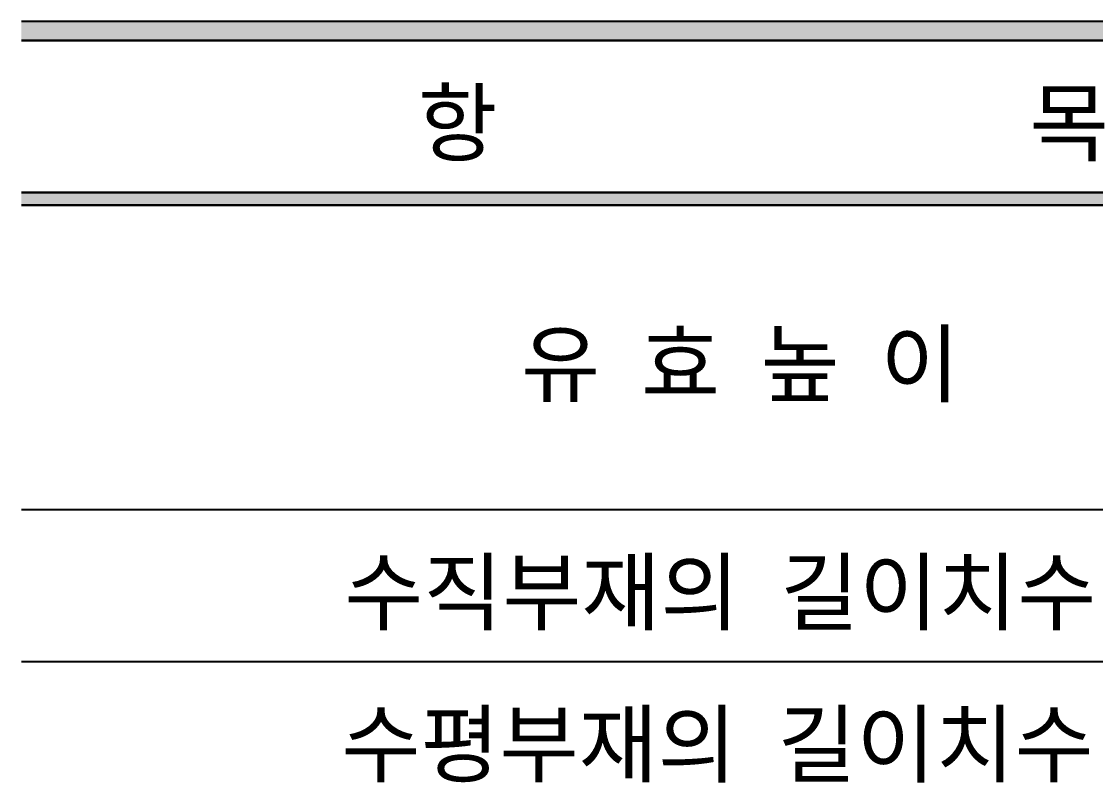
# Model space of a CAD drawing. Extents: x 66955 to 77886, y 5199 to 18578.
# Drawn here: x 67715 to 70495, y 10880 to 12848 of the extents above; entities that cross this region are included whole.
import ezdxf
from ezdxf.enums import TextEntityAlignment as Align

# ---------------------------------------------------------------- set-up
doc = ezdxf.new("R2010")
doc.units = 0
doc.header["$MEASUREMENT"] = 0
doc.layers.get('0').update_dxf_attribs({"linetype": 'CONTINUOUS'})
doc.layers.get('DEFPOINTS').update_dxf_attribs({"linetype": 'CONTINUOUS'})
doc.layers.add('TEXT', color=7, linetype='CONTINUOUS')
doc.styles.add('TEXT', font='DotumChe.ttf')

msp = doc.modelspace()

# ---------------------------------------------------------------- linework, layer by layer
for p, q in [((77662.183475, 12848.174158), (67715.343704, 12848.174158)), ((67715.343704, 12798.993513), (77666.883977, 12798.993513)), ((77666.883977, 12798.993513), (67715.343704, 12798.993513)), ((67715.343704, 12372.761256), (77666.883977, 12372.761256)), ((77662.183475, 12372.761256), (67715.343704, 12372.761256)), ((67715.343704, 11585.870933), (77666.883977, 11585.870933)), ((67715.343704, 11192.425771), (77666.883977, 11192.425771))]:
    msp.add_line(p, q)
at = {"color": 1}
for points in [[(67715.343704, 12848.174158), (67715.343704, 12798.993513), (77662.183475, 12848.174158), (77662.183475, 12798.993513)], [(67715.343704, 12405.548352), (67715.343704, 12372.761256), (77662.183475, 12405.548352), (77662.183475, 12372.761256)]]:
    msp.add_solid(points, dxfattribs=at)
at = {"layer": 'DEFPOINTS'}
for p, q in [((77662.183475, 12848.174158), (67715.343704, 12848.174158)), ((67715.343704, 12798.993513), (77662.183475, 12798.993513)), ((77662.183475, 12798.993513), (67715.343704, 12798.993513)), ((67715.343704, 12405.548352), (77662.183475, 12405.548352)), ((77662.183475, 12405.548352), (67715.343704, 12405.548352)), ((67715.343704, 12372.761256), (77662.183475, 12372.761256))]:
    msp.add_line(p, q, dxfattribs=at)

# ---------------------------------------------------------------- texts
at = {"style": 'TEXT'}
for s, p in [('유 효 높 이', (69008.321456, 11880.954804)), ('수직부재의 길이치수', (68550.588353, 11290.787062)), ('수평부재의 길이치수', (68543.5463, 10897.341901))]:
    msp.add_text(s, height=163, dxfattribs=at).set_placement(p)
at = {"layer": 'TEXT', "style": 'TEXT'}
msp.add_text('항             목', height=163.935484, dxfattribs=at).set_placement((69635.063656, 12503.909643), align=Align.CENTER)

doc.saveas('drawing.dxf')
